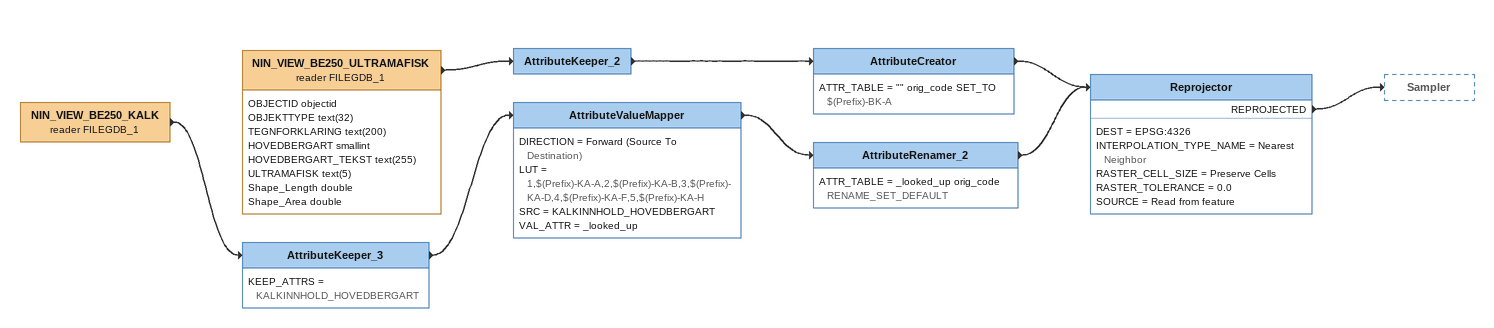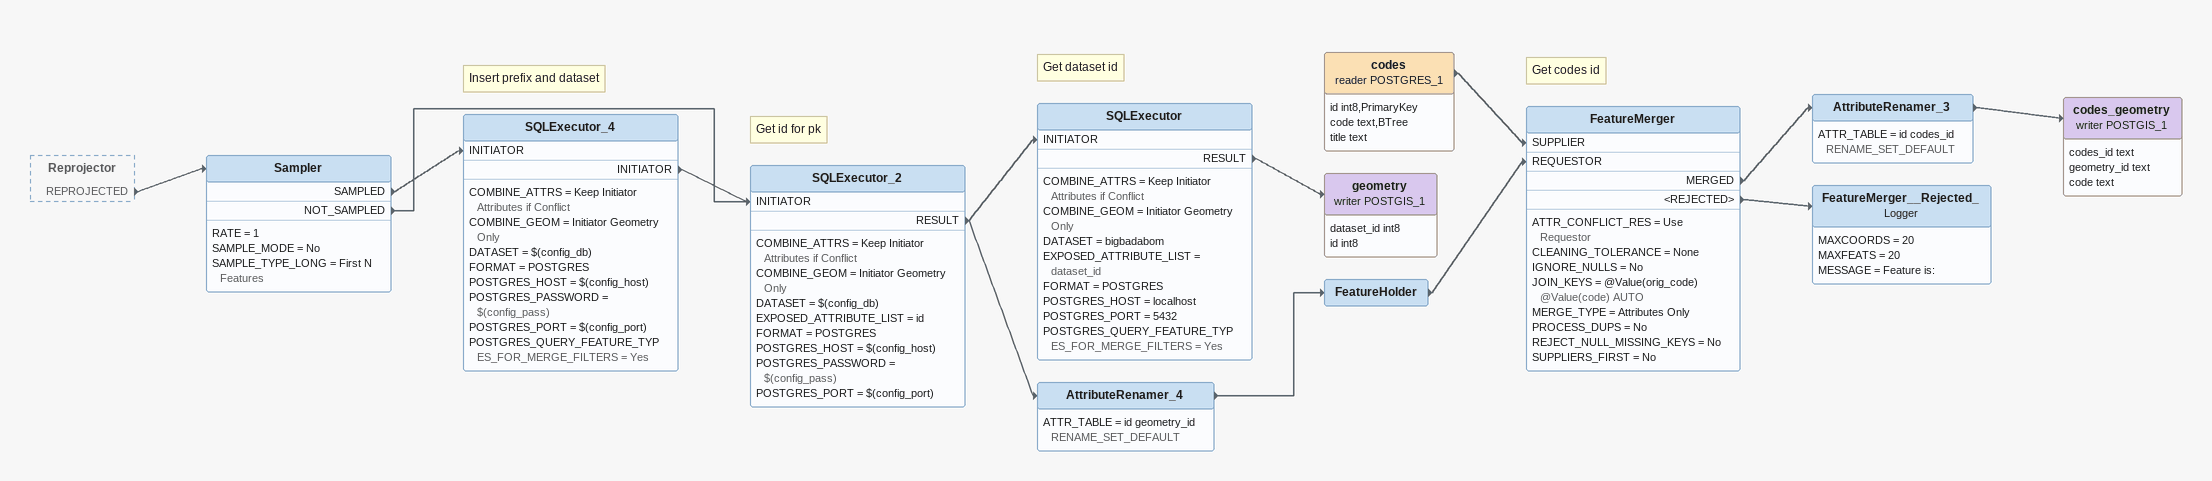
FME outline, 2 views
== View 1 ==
NIN_VIEW_BE250_KALK (reader FILEGDB_1)
    -> AttributeKeeper_3
AttributeKeeper_3
    KEEP_ATTRS = KALKINNHOLD_HOVEDBERGART
    -> AttributeValueMapper
AttributeValueMapper
    DIRECTION = Forward (Source To Destination)
    LUT = 1,$(Prefix)-KA-A,2,$(Prefix)-KA-B,3,$(Prefix)-KA-D,4,$(Prefix)-KA-F,5,$(Prefix)-KA-H
    SRC = KALKINNHOLD_HOVEDBERGART
    VAL_ATTR = _looked_up
    -> AttributeRenamer_2
AttributeRenamer_2
    ATTR_TABLE = _looked_up orig_code RENAME_SET_DEFAULT
    -> Reprojector
NIN_VIEW_BE250_ULTRAMAFISK (reader FILEGDB_1)
    attributes: OBJECTID objectid, OBJEKTTYPE text(32), TEGNFORKLARING text(200), HOVEDBERGART smallint, HOVEDBERGART_TEKST text(255), ULTRAMAFISK text(5), Shape_Length double, Shape_Area double
    -> AttributeKeeper_2
AttributeKeeper_2
    -> AttributeCreator
AttributeCreator
    ATTR_TABLE = "" orig_code SET_TO $(Prefix)-BK-A
    -> Reprojector
Reprojector
    DEST = EPSG:4326
    INTERPOLATION_TYPE_NAME = Nearest Neighbor
    RASTER_CELL_SIZE = Preserve Cells
    RASTER_TOLERANCE = 0.0
    SOURCE = Read from feature
    REPROJECTED -> Sampler

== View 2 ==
Reprojector [outside]
    REPROJECTED -> Sampler
Sampler
    RATE = 1
    SAMPLE_MODE = No
    SAMPLE_TYPE_LONG = First N Features
    SAMPLED -> SQLExecutor_4 [INITIATOR]
    NOT_SAMPLED -> SQLExecutor_2 [INITIATOR]
Note: Insert prefix and dataset
SQLExecutor_4
    COMBINE_ATTRS = Keep Initiator Attributes if Conflict
    COMBINE_GEOM = Initiator Geometry Only
    DATASET = $(config_db)
    FORMAT = POSTGRES
    POSTGRES_HOST = $(config_host)
    POSTGRES_PASSWORD = $(config_pass)
    POSTGRES_PORT = $(config_port)
    POSTGRES_QUERY_FEATURE_TYPES_FOR_MERGE_FILTERS = Yes
    INITIATOR -> SQLExecutor_2 [INITIATOR]
Note: Get id for pk
SQLExecutor_2
    COMBINE_ATTRS = Keep Initiator Attributes if Conflict
    COMBINE_GEOM = Initiator Geometry Only
    DATASET = $(config_db)
    EXPOSED_ATTRIBUTE_LIST = id
    FORMAT = POSTGRES
    POSTGRES_HOST = $(config_host)
    POSTGRES_PASSWORD = $(config_pass)
    POSTGRES_PORT = $(config_port)
    RESULT -> SQLExecutor [INITIATOR]
    RESULT -> AttributeRenamer_4
Note: Get dataset id
SQLExecutor
    COMBINE_ATTRS = Keep Initiator Attributes if Conflict
    COMBINE_GEOM = Initiator Geometry Only
    DATASET = bigbadabom
    EXPOSED_ATTRIBUTE_LIST = dataset_id
    FORMAT = POSTGRES
    POSTGRES_HOST = localhost
    POSTGRES_PORT = 5432
    POSTGRES_QUERY_FEATURE_TYPES_FOR_MERGE_FILTERS = Yes
    RESULT -> geometry (writer POSTGIS_1)
geometry (writer POSTGIS_1)
    attributes: dataset_id int8, id int8
AttributeRenamer_4
    ATTR_TABLE = id geometry_id RENAME_SET_DEFAULT
    -> FeatureHolder
FeatureHolder
    -> FeatureMerger [REQUESTOR]
codes (reader POSTGRES_1)
    attributes: id int8,PrimaryKey, code text,BTree, title text
    -> FeatureMerger [SUPPLIER]
Note: Get codes id
FeatureMerger
    ATTR_CONFLICT_RES = Use Requestor
    CLEANING_TOLERANCE = None
    IGNORE_NULLS = No
    JOIN_KEYS = @Value(orig_code) @Value(code) AUTO
    MERGE_TYPE = Attributes Only
    PROCESS_DUPS = No
    REJECT_NULL_MISSING_KEYS = No
    SUPPLIERS_FIRST = No
    MERGED -> AttributeRenamer_3
    <REJECTED> -> FeatureMerger__Rejected_
AttributeRenamer_3
    ATTR_TABLE = id codes_id RENAME_SET_DEFAULT
    -> codes_geometry (writer POSTGIS_1)
codes_geometry (writer POSTGIS_1)
    attributes: codes_id text, geometry_id text, code text
FeatureMerger__Rejected_: Logger
    MAXCOORDS = 20
    MAXFEATS = 20
    MESSAGE = Feature is:
